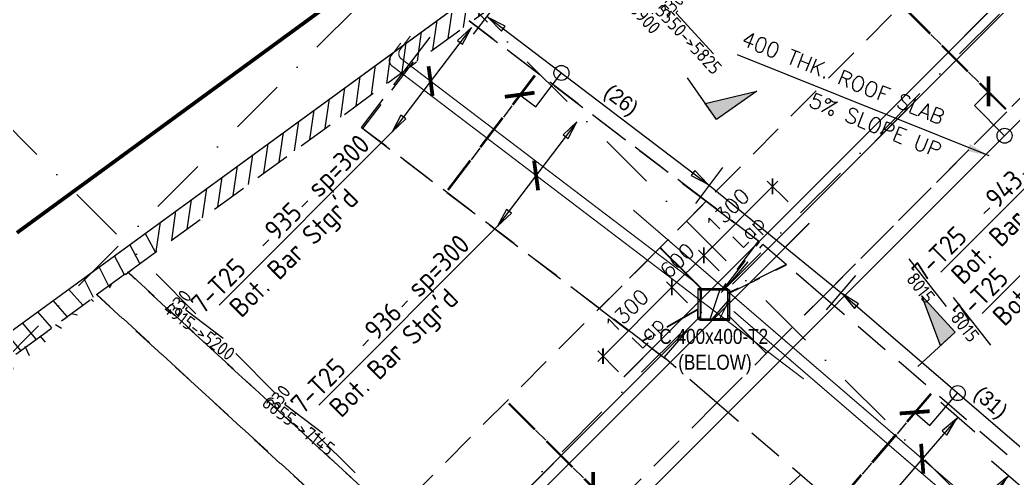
# Model space of a CAD drawing. Extents: x 660761725 to 1323371458, y 2734871439 to 5470067957.
# Drawn here: x 662201754 to 662215005, y 2735060559 to 2735066667 of the extents above; entities that cross this region are included whole.
import ezdxf
from ezdxf.enums import TextEntityAlignment as Align

# ---------------------------------------------------------------- set-up
doc = ezdxf.new("R2010")
doc.units = 0
for name, pattern in [('AXES', [1.95, 1.2, -0.25, 0.25, -0.25]), ('CENTER2', [28.575000000000003, 19.05, -3.175, 3.175, -3.175]), ('Hidden', [714.375, 476.25, -238.125]), ('sbp_axis_short', [10, 5, -2.5, 0, -2.5])]:
    doc.linetypes.add(name, pattern=pattern)
doc.layers.add('A-DETL', color=5, linetype='Continuous', lineweight=9, true_color=0x0000ff)
for name, color, linetype, lineweight in [('A-FLOR-PATT', 7, 'Continuous', 15), ('A-ROOF', 7, 'Continuous', 15), ('A-WALL', 7, 'Continuous', 15), ('S-ARROW', 8, 'Continuous', 13), ('S-COLS-IDEN', 7, 'Continuous', 9), ('S-GRID', 7, 'Continuous', 9), ('S-MATCH LNE', 5, 'CENTER2', 40)]:
    doc.layers.add(name, color=color, linetype=linetype, lineweight=lineweight)
for name, color, linetype in [('S-AXIS', 20, 'AXES'), ('S-DIMI', 100, 'Continuous'), ('S-RBAR-T12', 151, 'Continuous'), ('S-RBAR-T25', 51, 'Continuous'), ('S-RDIMO', 8, 'Continuous'), ('S-RSYMB', 7, 'Continuous'), ('S-SCEL-INDT', 222, 'Continuous'), ('S-SIMPLETEXT', 7, 'Continuous'), ('S-TXT', 3, 'Continuous')]:
    doc.layers.add(name, color=color, linetype=linetype)
doc.styles.add('Arial Narrow_1', font='ARIALN.TTF', dxfattribs={"height": 199.9999999999998})
doc.styles.add('ARMACAD', font='isocp.shx')
doc.styles.add('ROMANS', font='romans.shx')
doc.styles.add('ROMANT', font='romant')
doc.dimstyles.new('S-DIMI-100', dxfattribs={"dimscale": 100, "dimtxt": 2, "dimasz": 1.5, "dimexe": 1, "dimexo": 1, "dimgap": 1, "dimtad": 1, "dimdec": 0, "dimzin": 12, "dimdsep": 46, "dimtxsty": 'ROMANS', "dimblk": 'ARCHTICK', "dimcen": 0.09, "dimdle": 1, "dimclrd": 8, "dimclre": 8, "dimclrt": 4, "dimadec": 0, "dimazin": 3, "dimtfac": 1, "dimtdec": 0, "dimtix": 1, "dimtmove": 1, "dimatfit": 3, "dimtolj": 1, "dimtzin": 0, "dimarcsym": 0})
doc.dimstyles.new('S-DIMI-20', dxfattribs={"dimscale": 20, "dimtxt": 2, "dimasz": 1.5, "dimexe": 1, "dimexo": 1, "dimgap": 1, "dimtad": 1, "dimdec": 0, "dimzin": 12, "dimdsep": 46, "dimtxsty": 'ROMANS', "dimblk": 'ARCHTICK', "dimcen": 0.09, "dimdle": 1, "dimclrd": 8, "dimclre": 8, "dimclrt": 4, "dimadec": 0, "dimazin": 3, "dimtfac": 1, "dimtdec": 0, "dimtix": 1, "dimtmove": 1, "dimatfit": 3, "dimtolj": 1, "dimtzin": 0, "dimarcsym": 0})
pattern_1 = [(74.99999999999999, (0, 0), (-153.3407249233896, 41.08752341002518), [])]

# ---------------------------------------------------------------- blocks, each defined once
blk = doc.blocks.new('I am… All Range.')
at = {"layer": 'S-GRID', "color": 8, "linetype": 'sbp_axis_short', "lineweight": 13, "ltscale": 150}
for p, q in [((662613679.1571203, 2734523360.248725), (662679782.7279356, 2734589463.81954)), ((662618010.1861551, 2734519029.21969), (662684113.7569702, 2734585132.790505)), ((662652549.4973798, 2734565594.860479), (662675093.4908426, 2734543051.956323)), ((662648660.6112016, 2734561705.974301), (662671204.6017749, 2734539163.067255))]:
    blk.add_line(p, q, dxfattribs=at)
blk = doc.blocks.new('*U1141')
at = {"layer": 'S-SCEL-INDT'}
blk.add_line((-1.598034076772778e-05, -9.017526509425661), (-4.236298395894313e-05, 0), dxfattribs=at)
blk.add_lwpolyline([(-1.598034251388655e-05, -9.017526509426535), (-2.729673832266011e-05, -5.517526509764139), (8.74998401881464, -9.017498218424205), (-1.598034251388655e-05, -9.017526509426535)], dxfattribs=at)
blk.add_solid([(8.749984018815223, -9.017498218424496), (-1.598034076772778e-05, -9.017526509423043), (4.374978361036412, -7.267512364094754), (-2.729674239717861e-05, -5.517526509763265)], dxfattribs=at)
blk = doc.blocks.new('I am… Limitless.')
at = {"layer": 'S-SCEL-INDT', "xscale": 75.00000000000088, "yscale": 75.00000000000088, "zscale": 75.00000000000088, "rotation": 34.99983223508811}
blk.add_blockref('*U1141', (662370656.8808849, 2734562197.105695), dxfattribs=at)
blk = doc.blocks.new('_ARCHTICK')
at = {"color": 0, "linetype": 'ByBlock', "const_width": 0.15}
blk.add_lwpolyline([(-0.5, -0.5), (0.5, 0.5)], dxfattribs=at)
blk = doc.blocks.new('I am… Domination.')
at = {"layer": 'S-RDIMO', "color": 9, "linetype": 'Hidden', "lineweight": 9}
for p, q in [((662377917.1890719, 2734567595.430912), (662370290.9890718, 2734559934.010912)), ((662370908.6737764, 2734560554.548264), (662367745.3818784, 2734562957.826818)), ((662367745.3818784, 2734562957.826818), (662370908.6737764, 2734560554.548264)), ((662366937.4024054, 2734562363.022139), (662367243.8683574, 2734562766.404952)), ((662372467.747779, 2734559285.856626), (662375924.8058695, 2734562758.880412)), ((662375924.8058695, 2734562758.880412), (662372467.747779, 2734559285.856626)), ((662366997.9902958, 2734562411.939058), (662366324.5612593, 2734561525.544674)), ((662366309.7098157, 2734561536.827906), (662366937.4024054, 2734562363.022139)), ((662366324.5612593, 2734561525.544674), (662366309.7098157, 2734561536.827906)), ((662366309.7098157, 2734561536.827906), (662369482.9588945, 2734559125.984486)), ((662369482.9588945, 2734559125.984486), (662366324.5612593, 2734561525.544674)), ((662370908.6737764, 2734560554.548264), (662370297.9905155, 2734559941.044691)), ((662371619.4555063, 2734560014.539139), (662370908.6737764, 2734560554.548264)), ((662370908.6737764, 2734560554.548264), (662371604.6040628, 2734560025.822371)), ((662371604.6040628, 2734560025.822371), (662371119.5113593, 2734559387.323843)), ((662371142.9351225, 2734559387.323843), (662371619.4555063, 2734560014.539139)), ((662371619.4555063, 2734560014.539139), (662371604.6040628, 2734560025.822371)), ((662370290.9853214, 2734559934.010912), (662362870.7831461, 2734552513.808737)), ((662370290.9853214, 2734559934.010912), (662370223.6814458, 2734559866.707037)), ((662370292.6151303, 2734559935.640721), (662370290.9853214, 2734559934.010912)), ((662370292.6151303, 2734559935.640721), (662370290.9853214, 2734559934.010912)), ((662370290.9890718, 2734559934.010912), (662370292.6113884, 2734559935.640721)), ((662370290.9890718, 2734559934.010912), (662370840.2009002, 2734559387.323843)), ((662370293.2379967, 2734559936.263588), (662370292.6151303, 2734559935.640721)), ((662370292.6151303, 2734559935.640721), (662370840.9320084, 2734559387.323843)), ((662370293.9190036, 2734559936.954375), (662370296.3377151, 2734559939.384257)), ((662370798.6868958, 2734559429.922829), (662370293.9864346, 2734559935.513829)), ((662370297.9768744, 2734559941.030987), (662370296.3377151, 2734559939.384257)), ((662370298.135842, 2734559937.594397), (662370296.3482147, 2734559939.373806)), ((662370824.277415, 2734559413.871527), (662370299.0724938, 2734559936.66205)), ((662371159.3161355, 2734559387.323843), (662371665.0048819, 2734559976.296301)), ((662371159.5443588, 2734559387.323843), (662371665.6458054, 2734559975.745042)), ((662371665.0048819, 2734559976.296301), (662371665.6458054, 2734559975.745042)), ((662371974.5916128, 2734559710.020557), (662371665.0048819, 2734559976.296301)), ((662371974.5916128, 2734559710.020557), (662371665.6458054, 2734559975.745042)), ((662370223.6814458, 2734559866.707037), (662369482.9588945, 2734559125.984486)), ((662371974.5916128, 2734559710.020557), (662371197.9905812, 2734559327.032772)), ((662371197.9905812, 2734559319.005411), (662371980.5234833, 2734559704.918551)), ((662372467.747779, 2734559285.856626), (662371974.5916128, 2734559710.020557)), ((662371980.5234833, 2734559704.918551), (662371974.5916128, 2734559710.020557)), ((662371980.5234833, 2734559704.918551), (662371974.5916128, 2734559710.020557)), ((662370797.9905812, 2734559387.323843), (662370840.9320084, 2734559387.323843)), ((662370840.2009002, 2734559387.323843), (662370797.9905812, 2734559387.323843)), ((662370797.9905812, 2734559387.323843), (662370797.9905812, 2734559114.728156)), ((662370841.2108479, 2734559387.323843), (662370798.6868958, 2734559429.922829)), ((662370850.9477038, 2734559387.323843), (662370824.9834455, 2734559413.168743)), ((662370841.2108479, 2734559387.323843), (662370850.9477038, 2734559387.323843)), ((662370851.712539, 2734559387.323843), (662370841.2108479, 2734559387.323843)), ((662370854.7664156, 2734559387.323843), (662370841.2108479, 2734559387.323843)), ((662371142.7276525, 2734559387.323843), (662370850.9477038, 2734559387.323843)), ((662371142.9351225, 2734559387.323843), (662370851.712539, 2734559387.323843)), ((662371119.5113593, 2734559387.323843), (662370854.7664156, 2734559387.323843)), ((662371119.5113593, 2734559387.323843), (662371142.9351225, 2734559387.323843)), ((662371159.3161355, 2734559387.323843), (662371142.7276525, 2734559387.323843)), ((662371197.9905812, 2734559387.323843), (662371159.5443588, 2734559387.323843)), ((662371172.5701953, 2734559387.323843), (662371197.9905812, 2734559387.323843)), ((662371197.9905812, 2734559387.323843), (662371197.9905812, 2734559327.032772)), ((662371197.9905812, 2734559327.032772), (662371197.9905812, 2734559387.323843)), ((662371197.9905812, 2734559228.936933), (662371134.2137321, 2734559154.786483)), ((662371197.9905812, 2734559327.032772), (662371197.9905812, 2734559228.936933)), ((662371197.9905812, 2734559319.005411), (662371197.9905812, 2734559327.032772)), ((662371197.9905812, 2734559041.876343), (662371197.9905812, 2734559319.005411)), ((662371197.9905812, 2734559228.936933), (662371197.9905812, 2734558987.323843)), ((662371713.200403, 2734558527.824532), (662372467.747779, 2734559285.856626)), ((662371713.8056163, 2734558528.432539), (662372467.747779, 2734559285.856626)), ((662376004.9775039, 2734556243.483095), (662372467.747779, 2734559285.856626)), ((662370053.9428359, 2734558692.185296), (662369482.9588945, 2734559125.984486)), ((662369482.9588945, 2734559125.984486), (662370053.9428359, 2734558692.185296)), ((662370797.9905812, 2734559114.728156), (662370053.9428359, 2734558692.185296)), ((662370797.9905812, 2734559106.029068), (662370060.5339415, 2734558687.22928)), ((662370797.9905812, 2734558995.034138), (662370797.9905812, 2734559114.728156)), ((662370797.9905812, 2734559114.728156), (662370797.9905812, 2734559106.029068)), ((662370797.9905812, 2734559106.029068), (662370797.9905812, 2734558995.034138)), ((662371134.2137321, 2734559154.786483), (662370990.1790097, 2734558987.323843)), ((662370347.6012186, 2734558471.386853), (662370797.9905812, 2734558995.034138)), ((662370348.1516029, 2734558471.828766), (662370797.9905812, 2734558994.972939)), ((662370797.9905812, 2734558994.621627), (662370797.9905812, 2734558987.323843)), ((662370797.9905812, 2734558987.323843), (662371197.9905812, 2734558987.323843)), ((662371067.1737387, 2734558987.323843), (662370990.1790097, 2734558987.323843)), ((662371197.9905812, 2734558987.323843), (662371067.1737387, 2734558987.323843)), ((662371197.9905812, 2734559041.876343), (662371713.8056163, 2734558528.432539)), ((662371197.9905812, 2734559041.555048), (662371713.200403, 2734558527.824532)), ((662371197.9905812, 2734559041.045801), (662371712.2084175, 2734558526.827965)), ((662371197.9905812, 2734559031.178943), (662371197.9905812, 2734559040.721359)), ((662371711.6000108, 2734558526.216748), (662371197.9905812, 2734559040.721359)), ((662371197.9905812, 2734558987.323843), (662371197.9905812, 2734559030.265271)), ((662370053.9428359, 2734558692.185296), (662370370.5733033, 2734558451.628548)), ((662370053.9428359, 2734558692.185296), (662370295.032876, 2734558509.019613)), ((662370060.4951442, 2734558687.207247), (662370053.9428359, 2734558692.185296)), ((662370053.9428359, 2734558692.185296), (662370060.4951442, 2734558687.207247)), ((662370295.032876, 2734558509.019613), (662370370.5733033, 2734558451.628548)), ((662370347.6991698, 2734558471.302605), (662370347.6012186, 2734558471.386853)), ((662370370.5733033, 2734558451.628548), (662370347.6991698, 2734558471.302605)), ((662371051.4272072, 2734557866.025673), (662370370.5733033, 2734558451.628548)), ((662371051.4272072, 2734557866.025673), (662371708.4607286, 2734558523.059195)), ((662371051.4272072, 2734557866.025673), (662371708.4607286, 2734558523.059195)), ((662371708.4607286, 2734558523.059195), (662371711.6091384, 2734558526.207604)), ((662371708.4607286, 2734558523.059195), (662371711.6091384, 2734558526.207604)), ((662371712.218958, 2734558526.817424), (662371711.6091384, 2734558526.207604)), ((662371713.8056163, 2734558528.432539), (662371713.200403, 2734558527.824532)), ((662371051.4272072, 2734557866.025673), (662367986.7881278, 2734554801.386594)), ((662374586.8444908, 2734554825.211025), (662371051.4272072, 2734557866.025673))]:
    blk.add_line(p, q, dxfattribs=at)
blk = doc.blocks.new('*D699')
at = {"layer": 'S-DIMI', "color": 8, "lineweight": -2, "transparency": 16777216}
for p, q in [((662209462.4257008, 2735062113.540473), (662210523.0567135, 2735063174.24193)), ((662210659.3127286, 2735062896.578304), (662210381.6353573, 2735063174.237234)), ((662209740.0983759, 2735061977.302899), (662209462.4210044, 2735062254.961829))]:
    blk.add_line(p, q, dxfattribs=at)
at = {"layer": 'S-DIMI', "color": 8, "lineweight": -2, "transparency": 16777216, "xscale": 150, "yscale": 150, "zscale": 150}
for p, rotation in [((662210452.3483835, 2735063103.528904), 45.00190267468847), ((662209533.1340307, 2735062184.253499), 225.0019026746884)]:
    blk.add_blockref('_ARCHTICK', p, dxfattribs=dict(at, rotation=rotation))
at = {"layer": 'S-DIMI', "color": 4, "transparency": 16777216, "char_height": 200, "attachment_point": 5, "rotation": 45.00190267468847, "style": 'ROMANS'}
for s, insert in [('\\A1;1300', (662209851.3151546, 2735062785.307861)), ('\\A1;Lap', (662210157.7382684, 2735062478.905097))]:
    blk.add_mtext(s, dxfattribs=dict(at, insert=insert))
blk = doc.blocks.new('*D700')
at = {"layer": 'S-DIMI', "color": 8, "lineweight": -2, "transparency": 16777216}
for p, q in [((662211083.5627089, 2735063320.856462), (662210805.8853384, 2735063598.51539)), ((662210876.5983646, 2735063527.80706), (662210982.6608593, 2735063633.8766)), ((662210452.3483846, 2735063103.528903), (662210876.5983646, 2735063527.80706)), ((662210659.3127288, 2735062896.578304), (662210381.6353585, 2735063174.237233)), ((662210452.3483846, 2735063103.528903), (662210346.2858896, 2735062997.459363))]:
    blk.add_line(p, q, dxfattribs=at)
at = {"layer": 'S-DIMI', "color": 8, "lineweight": -2, "transparency": 16777216, "xscale": 150, "yscale": 150, "zscale": 150}
for p, rotation in [((662210876.5983646, 2735063527.80706), 225.0019026746884), ((662210452.3483846, 2735063103.528903), 45.00190267468847)]:
    blk.add_blockref('_ARCHTICK', p, dxfattribs=dict(at, rotation=rotation))
at = {"layer": 'S-DIMI', "color": 4, "transparency": 16777216, "insert": (662210523.047322, 2735063457.084641), "char_height": 200, "attachment_point": 5, "rotation": 45.00190267468847, "style": 'ROMANS'}
blk.add_mtext('\\A1;600', dxfattribs=at)
blk = doc.blocks.new('*D701')
at = {"layer": 'S-DIMI', "color": 8, "lineweight": -2, "transparency": 16777216}
for p, q in [((662210805.8900346, 2735063457.094034), (662211866.5089186, 2735064517.783363)), ((662212002.7649331, 2735064240.119738), (662211725.0875624, 2735064517.778666)), ((662211083.5627089, 2735063320.856462), (662210805.8853382, 2735063598.51539))]:
    blk.add_line(p, q, dxfattribs=at)
at = {"layer": 'S-DIMI', "color": 8, "lineweight": -2, "transparency": 16777216, "xscale": 150, "yscale": 150, "zscale": 150}
for p, rotation in [((662211795.8005887, 2735064447.070336), 45.00190267468847), ((662210876.5983645, 2735063527.80706), 225.0019026746884)]:
    blk.add_blockref('_ARCHTICK', p, dxfattribs=dict(at, rotation=rotation))
at = {"layer": 'S-DIMI', "color": 4, "transparency": 16777216, "char_height": 200, "attachment_point": 5, "rotation": 45.00190267468847, "style": 'ROMANS'}
for s, insert in [('\\A1;1300', (662211194.7734244, 2735064128.855359)), ('\\A1;Lap', (662211501.1965382, 2735063822.452595))]:
    blk.add_mtext(s, dxfattribs=dict(at, insert=insert))
blk = doc.blocks.new('cadf_04')
at = {"color": 8, "const_width": 0.5000000000000002}
blk.add_lwpolyline([(1.414213560521603, 1.414213564246893), (-1.414213556796312, -1.414213556796312)], dxfattribs=at)
blk = doc.blocks.new('*U977')
at = {"layer": 'S-RBAR-T12'}
for p, q in [((531273.8280999812, -146808.6436227842), (531273.8280999812, -146317.7172823972)), ((531287.8280999812, -146808.6436227842), (531287.8280999812, -146317.7172823972)), ((531273.8231597098, -147520.9570688887), (531273.8231597098, -147030.0307285018)), ((531287.8231597098, -147520.9570688887), (531287.8231597098, -147030.0307285018)), ((531273.8179631385, -148233.2705906912), (531273.8179631385, -147742.3442503042)), ((531287.8179631385, -148233.2705906912), (531287.8179631385, -147742.3442503042))]:
    blk.add_line(p, q, dxfattribs=at)
at = {"layer": 'S-RDIMO'}
for points in [[(531273.8280999812, -146647.1694415276), (531541.567813102, -146647.1694415276), (531541.567813102, -146079.165629837)], [(531280.8280999812, -146827.3762484272), (531280.8178479823, -147016.6528988311)], [(531280.8231597098, -147537.3368043111), (531280.8231597098, -147728.7107175896)]]:
    blk.add_lwpolyline(points, dxfattribs=at)
blk.add_circle((531541.567813102, -146079.165629837), 100, dxfattribs=at)
at = {"layer": 'S-RDIMO', "xscale": -100, "yscale": 100, "zscale": 100, "rotation": 90}
blk.add_blockref('cadf_04', (531273.8280999812, -146647.1694415276), dxfattribs=at)
blk = doc.blocks.new('CADF_02')
at = {"color": 0}
blk.add_lwpolyline([(0, 0), (2.5, -0.4166666679084301), (2.5, 0.4166666679084301)], close=True, dxfattribs=at)
blk = doc.blocks.new('cadf_10')
at = {"color": 1}
for p, q in [((-4.158496580606208, 1.201089783226742), (-5.644468778018359, 1.201089783226742)), ((4.158496580606207, 1.201089783226742), (5.644468778018359, 1.201089783226742))]:
    blk.add_line(p, q, dxfattribs=at)
at = {"style": 'ARMACAD'}
for tag, p in [('$COM1', (-10.93526643674234, 2.542619974829577)), ('$COM2', (-9.757982686735758, -5.302973364669228))]:
    blk.add_attdef(tag, text='', height=3.5, dxfattribs=at).set_placement(p, align=Align.BOTTOM_RIGHT)
at = {"color": 1, "style": 'ARMACAD'}
blk.add_attdef('$NUM', text='', height=3.5, dxfattribs=at).set_placement((0, 0), align=Align.CENTER)
blk = doc.blocks.new('*U992', base_point=(662204216.8525102, 2735062777.967809))
at = {"layer": 'S-RSYMB'}
blk.add_lwpolyline([(662204235.750564, 2735062984.905798), (662204219.0862224, 2735062962.97152, 0.4142135623730951), (662204221.1836805, 2735062947.609098), (662204716.8525102, 2735062571.029819)], format="xyb", dxfattribs=at)
at = {"layer": 'S-RSYMB', "style": 'ARMACAD'}
for tag, rotation, p in [('D0', 52.77462148164192, (662204135.8482586, 2735063043.508124)), ('D1', 322.7746215039819, (662204399.4486305, 2735062667.749324))]:
    blk.add_attdef(tag, text='', height=180, rotation=rotation, dxfattribs=at).set_placement(p, align=Align.MIDDLE_CENTER)
blk = doc.blocks.new('*U993', base_point=(662204850.3837168, 2735062144.478648))
at = {"layer": 'S-RSYMB'}
blk.add_lwpolyline([(662204864.0994143, 2735062346.753938), (662204852.0048848, 2735062330.83463, 0.4142135623730951), (662204853.5271634, 2735062319.684999), (662205350.3837168, 2735061942.203359)], format="xyb", dxfattribs=at)
at = {"layer": 'S-RSYMB', "style": 'ARMACAD'}
for tag, rotation, p in [('D0', 52.77462148164192, (662204766.4820151, 2735062408.363749)), ('D1', 322.7746215011304, (662205032.3859752, 2735062039.374044))]:
    blk.add_attdef(tag, text='', height=180, rotation=rotation, dxfattribs=at).set_placement(p, align=Align.MIDDLE_CENTER)
blk = doc.blocks.new('cadf_03')
at = {"color": 8}
blk.add_lwpolyline([(-3.725290298461914e-09, 2.99999999627471), (3.725290298461914e-09, -3.000000007450581)], dxfattribs=at)
blk.add_blockref('CADF_02', (0.2513523101806641, 0), dxfattribs=at)
blk = doc.blocks.new('*U998', base_point=(662209719.4236215, 2735066948.397454))
at = {"layer": 'S-RSYMB'}
blk.add_lwpolyline([(662209756.7838677, 2735067243.03789), (662209724.9604235, 2735067213.594272, 0.4142135623730951), (662209724.0132421, 2735067189.209709), (662210219.4236215, 2735066653.757019)], format="xyb", dxfattribs=at)
at = {"layer": 'S-RSYMB', "style": 'ARMACAD'}
for tag, rotation, p in [('D0', 42.775550788472, (662209662.7724088, 2735067312.72835)), ('D1', 312.7755507181768, (662209887.306163, 2735066843.383627))]:
    blk.add_attdef(tag, text='', height=180, rotation=rotation, dxfattribs=at).set_placement(p, align=Align.MIDDLE_CENTER)
blk = doc.blocks.new('*U999', base_point=(662210319.7037767, 2735066348.157138))
at = {"layer": 'S-RSYMB'}
blk.add_lwpolyline([(662210344.5666348, 2735066634.624216), (662210323.3884612, 2735066615.029792, 0.4142135623730951), (662210322.7581218, 2735066598.802118), (662210819.7037767, 2735066061.690061)], format="xyb", dxfattribs=at)
at = {"layer": 'S-RSYMB', "style": 'ARMACAD'}
for tag, rotation, p in [('D0', 42.77555074733171, (662210255.8778113, 2735066709.239273)), ('D1', 312.7755507211797, (662210486.8186804, 2735066252.146352))]:
    blk.add_attdef(tag, text='', height=180, rotation=rotation, dxfattribs=at).set_placement(p, align=Align.MIDDLE_CENTER)
blk = doc.blocks.new('*U1000', base_point=(662213845.8867917, 2735063216.452393))
at = {"layer": 'S-RSYMB'}
blk.add_lwpolyline([(662213845.8867917, 2735063535.252511), (662214345.8867917, 2735062897.652276)], dxfattribs=at)
at = {"layer": 'S-RSYMB', "style": 'ARMACAD'}
blk.add_attdef('D0', text='', height=180, rotation=308.1032026790148, dxfattribs=at).set_placement((662214005.3932308, 2735063145.488209), align=Align.MIDDLE_CENTER)
blk = doc.blocks.new('*U1001', base_point=(662214398.8901461, 2735062663.48574))
at = {"layer": 'S-RSYMB'}
blk.add_lwpolyline([(662214398.8901461, 2735062982.285857), (662214898.8901461, 2735062344.685622)], dxfattribs=at)
at = {"layer": 'S-RSYMB', "style": 'ARMACAD'}
blk.add_attdef('D0', text='', height=180, rotation=308.1032026745598, dxfattribs=at).set_placement((662214558.3965852, 2735062592.521555), align=Align.MIDDLE_CENTER)
blk = doc.blocks.new('*U1143')
at = {"layer": 'S-SCEL-INDT'}
h = blk.add_hatch(color=256, dxfattribs=at)
edge = h.paths.add_edge_path()
edge.add_line((7.000001906104444, 2.263283386128023e-05), (10.50000190576247, 3.394924715394154e-05))
edge.add_line((10.50000190576247, 3.394924715394154e-05), (-2.921335544670001e-05, 9.624999999075953))
edge.add_line((-2.921335544670001e-05, 9.624999999075953), (-10.49999809220753, -3.394923260202631e-05))
edge.add_line((-10.49999809220753, -3.394923260202631e-05), (-6.999998092549504, -2.263281203340739e-05))
edge.add_arc((1.90677747013979e-06, 1.091277068709939e-11), 6.999999999363562, 0.00018525217620890544, 180.0001852521762, ccw=False)
at = {"layer": 'S-SCEL-INDT', "color": 2, "linetype": 'Continuous'}
blk.add_line((-6.999999999228748, 4.272327350918204e-05), (6.999999999228748, -4.272327350918204e-05), dxfattribs=at)
at = {"layer": 'S-SCEL-INDT'}
blk.add_line((13.40845287412958, 4.901550710201263e-05), (7.000001906104444, 2.263283386128023e-05), dxfattribs=at)
blk.add_lwpolyline([(7.000001906104444, 2.263283386128023e-05), (10.50000190576247, 3.394924715394154e-05), (-2.921335544670001e-05, 9.624999999075953), (-10.49999809220753, -3.394923260202631e-05), (-6.999998092549504, -2.263281203340739e-05, -0.9999999999999999)], format="xyb", close=True, dxfattribs=at)
for centre, radius in [((0, 0), 6.999999999370188), ((0, -1.906788384076208e-06), 6.99999999936)]:
    blk.add_circle(centre, radius, dxfattribs=at)
at = {"layer": 'S-SCEL-INDT', "linetype": 'Continuous', "style": 'ROMANT', "flags": 8}
for rotation, p in [(359.9998251523294, (-9.533905540592968e-07, 3.499999999687137)), (0.0001748476705820678, (9.533905540592968e-07, 3.499943417606119))]:
    blk.add_attdef('01', text='', height=4, rotation=rotation, dxfattribs=at).set_placement(p, align=Align.MIDDLE_CENTER)
at = {"layer": 'S-SCEL-INDT', "color": 3, "linetype": 'Continuous', "style": 'ROMANS', "flags": 8}
for rotation, p in [(359.9998251523294, (0, -2.974065839854546)), (0.0001748476705820678, (0, -2.97412474701559))]:
    blk.add_attdef('-', text='', height=2, rotation=rotation, dxfattribs=at).set_placement(p, align=Align.MIDDLE_CENTER)
blk = doc.blocks.new('Fischl von Luftschloss Narfidort')
at = {"layer": 'S-SCEL-INDT', "xscale": 75.0000001229717, "yscale": 75, "zscale": 75.00000000000088, "rotation": 132.6745969061446}
blk.add_blockref('*U1141', (662067455.3975291, 2735062046.609068), dxfattribs=at)
at = {"layer": 'S-TXT', "color": 134}
ref = blk.add_blockref('*U1143', (662065147.9152193, 2735059918.254736), dxfattribs=dict(at, xscale=75.00000015764475, yscale=75, zscale=75.00000000000003, rotation=42.6238923469754))
ref.add_attrib('-', '-', dxfattribs={"layer": 'S-SCEL-INDT', "color": 3, "linetype": 'Continuous', "height": 150, "rotation": 42.62406644118765, "style": 'ROMANS', "oblique": 359.9999999999993, "width": 1.00000000210193}).set_placement((662065298.9671926, 2735059754.124368), align=Align.MIDDLE_CENTER)
ref.add_attrib('01', 'BB', dxfattribs={"layer": 'S-SCEL-INDT', "linetype": 'Continuous', "height": 299.9999999999999, "rotation": 42.62406644118765, "style": 'ROMANT', "oblique": 359.9999999999993, "width": 1.00000000210193}).set_placement((662064970.1576433, 2735060111.403038), align=Align.MIDDLE_CENTER)
blk = doc.blocks.new('I am… Atomic.')
at = {"layer": 'A-FLOR-PATT', "transparency": 33554600}
h = blk.add_hatch(dxfattribs=at)
h.set_pattern_fill('ANSI31', color=8, scale=50, angle=30, style=0)
h.set_pattern_definition(pattern_1)
edge = h.paths.add_edge_path()
edge.add_line((662389967.6433319, 2734579123.010657), (662390007.8012236, 2734579503.468677))
edge.add_line((662342114.705975, 2734544592.546931), (662390007.8012234, 2734579503.468677))
edge.add_line((662363195.8073889, 2734559608.047176), (662389967.7690635, 2734579123.040917))
edge.add_line((662362417.6524743, 2734559040.823584), (662363719.8899552, 2734559990.06879))
edge.add_line((662346720.4841449, 2734547598.623516), (662362783.6519626, 2734559307.613063))
edge.add_line((662345821.5310795, 2734546943.346041), (662347578.010761, 2734548223.703842))
edge.add_line((662342292.6126368, 2734544370.997322), (662346307.4227723, 2734547297.529027))
edge.add_line((662325865.2845687, 2734528370.671522), (662342114.6925843, 2734544592.5523))
edge.add_line((662340490.7204528, 2734542572.157625), (662342149.9785906, 2734544228.604904))
edge.add_line((662339422.0417168, 2734541505.28928), (662341320.3495216, 2734543400.381265))
edge.add_line((662336597.6306283, 2734538685.662872), (662340136.8031961, 2734542218.839921))
edge.add_line((662332705.8949801, 2734534800.520002), (662336243.7133716, 2734538332.345168))
edge.add_line((662332253.0745114, 2734534348.466631), (662332782.9359009, 2734534877.430412))
edge.add_line((662326312.3910785, 2734528417.846987), (662332351.9776915, 2734534447.202265))
edge.add_line((662325865.2845687, 2734528370.671522), (662326312.3910785, 2734528417.846987))
h = blk.add_hatch(dxfattribs=at)
h.set_pattern_fill('ANSI31', color=8, scale=50, angle=30, style=0)
h.set_pattern_definition(pattern_1)
edge = h.paths.add_edge_path()
edge.add_line((662389967.6433319, 2734579123.010657), (662390007.8012236, 2734579503.468677))
edge.add_line((662390178.8400514, 2734578972.951882), (662393574.2351673, 2734576558.543434))
edge.add_line((662390389.9110394, 2734578822.862847), (662389967.7690635, 2734579123.040917))
edge.add_line((662401600.1085552, 2734571260.373601), (662390007.8012234, 2734579503.468677))
edge.add_line((662401045.2346829, 2734570742.112331), (662400996.5411683, 2734571280.666277))
edge.add_line((662400996.5411683, 2734571280.666277), (662391834.41239, 2734577795.702194))
edge.add_line((662401631.7932035, 2734570909.939), (662401600.1085552, 2734571260.373601))
edge.add_line((662398386.0115408, 2734568087.393885), (662401045.2346829, 2734570742.112331))
edge.add_line((662378065.801715, 2734545768.423274), (662383150.2610395, 2734551353.010825))
edge.add_line((662383150.2610395, 2734551353.010825), (662388234.7203641, 2734556937.598375))
edge.add_line((662388234.7203641, 2734556937.598375), (662393319.1796887, 2734562522.185926))
edge.add_line((662393319.1796887, 2734562522.185926), (662398403.6390133, 2734568106.773477))
edge.add_line((662377177.0145457, 2734544792.211362), (662378389.7704264, 2734546124.258873))
edge.add_line((662345219.5168241, 2734509691.243385), (662350637.7770958, 2734515642.46591))
edge.add_line((662350637.7770958, 2734515642.46591), (662356056.0373675, 2734521593.688435))
edge.add_line((662356056.0373675, 2734521593.688435), (662361474.2976393, 2734527544.91096))
edge.add_line((662361474.2976393, 2734527544.91096), (662366892.5579109, 2734533496.133485))
edge.add_line((662366892.5579109, 2734533496.133485), (662372310.8181826, 2734539447.35601))
edge.add_line((662372310.8181826, 2734539447.35601), (662377729.0784543, 2734545398.578536))
edge.add_line((662345267.5598451, 2734509156.384884), (662400082.3408674, 2734569362.972085))
edge.add_line((662401418.6805061, 2734570690.601139), (662400941.3227103, 2734570214.051982))
edge.add_line((662400082.3408674, 2734569362.972085), (662401631.7932035, 2734570909.939))
h = blk.add_hatch(dxfattribs=at)
h.set_pattern_fill('ANSI31', color=8, scale=50, angle=30, style=0)
h.set_pattern_definition(pattern_1)
edge = h.paths.add_edge_path()
edge.add_line((662345468.2720397, 2734510142.524049), (662345661.1307589, 2734509588.669044))
edge.add_line((662345219.5168241, 2734509691.243385), (662350637.7770958, 2734515642.46591))
edge.add_line((662350637.7770958, 2734515642.46591), (662356056.0373675, 2734521593.688435))
edge.add_line((662356056.0373675, 2734521593.688435), (662361474.2976393, 2734527544.91096))
edge.add_line((662361474.2976393, 2734527544.91096), (662366892.5579109, 2734533496.133485))
edge.add_line((662366892.5579109, 2734533496.133485), (662372310.8181826, 2734539447.35601))
edge.add_line((662372310.8181826, 2734539447.35601), (662377729.0784543, 2734545398.578536))
edge.add_line((662345267.5598451, 2734509156.384884), (662400082.3408674, 2734569362.972085))
h = blk.add_hatch(dxfattribs=at)
h.set_pattern_fill('ANSI31', color=8, scale=50, angle=30, style=0)
h.set_pattern_definition(pattern_1)
h.paths.add_polyline_path([(662370826.2142216, 2734559369.155134), (662370825.8831962, 2734558969.219843), (662371225.4797841, 2734558969.211851), (662371225.8108094, 2734559369.147142)])
at = {"layer": 'A-DETL', "color": 8, "linetype": 'Hidden', "lineweight": 9}
for p, q in [((662363195.8073889, 2734559608.047176), (662389967.7690635, 2734579123.040917)), ((662362774.8606566, 2734559311.135371), (662363186.6305295, 2734559611.723959)), ((662363186.6305295, 2734559611.723959), (662363195.8073889, 2734559608.047176)), ((662372234.2539611, 2734551300.868278), (662363186.6305295, 2734559611.723959)), ((662363195.8073889, 2734559608.047176), (662372236.6545292, 2734551303.448162)), ((662370805.2642705, 2734559377.548901), (662370826.2142216, 2734559369.155134)), ((662370826.2142216, 2734559369.155134), (662370825.8831962, 2734558969.219843)), ((662371225.8108094, 2734559369.147142), (662370826.2142216, 2734559369.155134)), ((662371205.6680832, 2734559377.217488), (662371225.6871084, 2734559369.196704)), ((662371225.4797841, 2734558969.211851), (662371225.8108094, 2734559369.147142)), ((662346720.4841449, 2734547598.623516), (662362783.6519626, 2734559307.613063)), ((662362783.6519626, 2734559307.613063), (662362774.8606566, 2734559311.135371)), ((662362774.8606566, 2734559311.135371), (662371896.0618048, 2734550932.693568)), ((662371898.3623265, 2734550935.165932), (662362783.6519626, 2734559307.613063)), ((662370805.2562692, 2734558977.484188), (662370825.8831962, 2734558969.219843)), ((662370825.8831962, 2734558969.219843), (662371225.4797841, 2734558969.211851)), ((662371225.3560832, 2734558969.261413), (662371205.660082, 2734558977.152775))]:
    blk.add_line(p, q, dxfattribs=at)
at = {"layer": 'A-ROOF', "color": 8, "lineweight": 13}
blk.add_line((662389680.6962347, 2734579264.969228), (662342118.9841868, 2734544586.677794), dxfattribs=at)
at = {"layer": 'A-WALL', "color": 8, "lineweight": 13}
blk.add_line((662342114.705975, 2734544592.546931), (662390007.8012234, 2734579503.468677), dxfattribs=at)
at = {"layer": 'S-MATCH LNE', "ltscale": 50, "const_width": 50}
blk.add_lwpolyline([(662361713.0110677, 2734560133.682059), (662392634.5624754, 2734582718.491432)], dxfattribs=at)
at = {"layer": 'S-COLS-IDEN', "color": 8, "char_height": 199.9999999999998, "attachment_point": 1, "style": 'Arial Narrow_1'}
for s, insert, width in [('C 400x400-T2', (662370283.371943, 2734558852.742014), 1819.830624999998), ('(BELOW)', (662370534.7261096, 2734558508.78368), 1218.564999999999)]:
    blk.add_mtext(s, dxfattribs=dict(at, insert=insert, width=width))
at = {"layer": 'S-TXT', "char_height": 200, "attachment_point": 1, "rotation": 338.1823885034527, "style": 'ROMANS'}
for s, insert in [('400 THK. ROOF SLAB', (662371435.8686528, 2734562825.874756)), ('5% SLOPE UP', (662372335.6909126, 2734562006.023348))]:
    blk.add_mtext(s, dxfattribs=dict(at, insert=insert))
at = {"layer": 'S-ARROW'}
blk.add_leader([(662374685.454355, 2734561159.197945), (662371327.2658646, 2734562503.575015)], dimstyle='S-DIMI-20', override={"dimasz": 15, "dimgap": 1, "dimtad": 0}, dxfattribs=at)

msp = doc.modelspace()

# ---------------------------------------------------------------- linework, layer by layer
at = {"layer": 'S-RBAR-T25', "const_width": 16}
for points in [[(662211260.3427761, 2735063144.078834), (662219745.342365, 2735071629.641985)], [(662209810.8196186, 2735061906.598481), (662218295.8192068, 2735070392.161631)], [(662209937.2181233, 2735064132.221483), (662215986.8215313, 2735058928.953753)], [(662203913.6183482, 2735055584.731671), (662212285.6138024, 2735063957.283183)], [(662211276.4285002, 2735062782.5151), (662217325.1072571, 2735057580.042664)], [(662202464.0951904, 2735054347.251318), (662210836.0906446, 2735062719.802828)]]:
    msp.add_lwpolyline(points, dxfattribs=at)
for points in [[(662206963.7838607, 2735066451.399949), (662206827.3672142, 2735066271.842859, 0.4142135623730951), (662206844.537302, 2735066146.083911), (662210792.2072507, 2735063146.882399)], [(662206837.2415862, 2735066359.15894), (662206700.8249397, 2735066179.60185, 0.4142135623730951), (662206717.9950275, 2735066053.842902), (662212212.0915171, 2735061879.75978)]]:
    msp.add_lwpolyline(points, format="xyb", dxfattribs=at)
at = {"layer": 'S-RDIMO'}
for p, q in [((662227675.5780106, 2735077910.360334), (662194246.0938246, 2735044478.655753)), ((662207983.4891709, 2735066715.677773), (662210952.4290823, 2735064460.056145)), ((662207777.4750284, 2735066567.575282), (662206718.5067829, 2735065173.718583)), ((662209185.2357543, 2735065309.663397), (662208126.2675087, 2735063915.806699)), ((662206718.5067829, 2735065173.718583), (662204411.3039418, 2735062866.362609)), ((662210952.4290824, 2735064460.056145), (662212707.1310023, 2735063031.686965)), ((662208126.2675087, 2735063915.806699), (662205744.186961, 2735061533.568049)), ((662212707.1310023, 2735063031.686965), (662216090.3939737, 2735060121.740339)), ((662214267.1606792, 2735061369.326276), (662213125.6891674, 2735060042.189117)), ((662214941.6556777, 2735060591.342011), (662213800.1841658, 2735059264.204853))]:
    msp.add_line(p, q, dxfattribs=at)
for points in [[(662216623.8684322, 2735065888.548875), (662214040.3382233, 2735063304.847194)], [(662217003.1322296, 2735065161.831133), (662214593.3415778, 2735062751.88054)]]:
    msp.add_lwpolyline(points, dxfattribs=at)

# ---------------------------------------------------------------- block references
at = {"layer": 'S-AXIS'}
for name, p in [('I am… All Range.', (-447209.0655677319, 503695.4297404289)), ('I am… Atomic.', (-159998.4460368156, 503695.4297404289)), ('I am… Limitless.', (-159998.4460368156, 503695.4297404289)), ('I am… Domination.', (-159998.4460366964, 503695.4297404289)), ('Fischl von Luftschloss Narfidort', (146277.1164488792, 0))]:
    msp.add_blockref(name, p, dxfattribs=at)
at = {"layer": 'S-DIMI'}
for p, rotation in [((662694004.4475269, 2735337748.656772), 225.0075101404617), ((661874084.6220502, 2735503819.203547), 322.777096854197), ((661906488.7145412, 2735519020.876338), 319.3067569466608), ((662688730.3131518, 2735332473.836711), 225.0075101404571)]:
    msp.add_blockref('*U977', p, dxfattribs=dict(at, rotation=rotation))
at = {"layer": 'S-RDIMO'}
for name, p, xscale, yscale, zscale, rotation in [('cadf_03', (662207983.4891709, 2735066715.677773), 100, 100, 100, 322.7746195146735), ('CADF_02', (662207777.4750284, 2735066567.575282), 100, 100, 100, 232.7746215093665), ('cadf_04', (662207233.0183461, 2735065850.939446), 100, 100, 100, 232.7746215062903), ('CADF_02', (662206718.5067829, 2735065173.718583), 100, 100, 100, 52.77462150936642), ('CADF_02', (662209185.2357543, 2735065309.663397), 99.99999999999996, 99.99999999999996, 99.99999999999996, 232.7746214999247), ('cadf_03', (662210952.4290824, 2735064460.056145), 100, 100, 100, 142.7746195146735), ('cadf_04', (662208640.7790723, 2735064593.027562), 100, 100, 100, 232.7746215065395), ('CADF_02', (662208126.2675087, 2735063915.806699), 100, 100, 100, 52.77462149992466), ('cadf_03', (662212707.1310023, 2735063031.686965), 100, 100, 100, 319.3011546307278), ('cadf_03', (662214267.1606792, 2735061369.326276), 100, 100, 100, 229.301154623554), ('cadf_04', (662213791.922206, 2735060816.788056), 100.0000000000001, 100.0000000000001, 100.0000000000001, 229.3011546146795), ('cadf_03', (662214941.6556777, 2735060591.342011), 100, 100, 100, 229.3011546133768)]:
    msp.add_blockref(name, p, dxfattribs=dict(at, xscale=xscale, yscale=yscale, zscale=zscale, rotation=rotation))
at = {"layer": 'S-RSYMB'}
for name, p, values in [('*U998', (662209698.5324441, 2735067041.716585, -1e-08), {'D0': '330', 'D1': '3625->3900'}), ('*U999', (662210508.7734619, 2735066502.714778, -1e-08), {'D0': '330', 'D1': '5550->5825'}), ('*U1000', (662213613.1642852, 2735063164.947508), {'D0': '8015'}), ('*U992', (662203965.3525794, 2735062632.039826, -1e-08), {'D0': '330', 'D1': '4915->5200'}), ('*U1001', (662214202.9359721, 2735062648.751627), {'D0': '8015'}), ('*U993', (662205289.6801733, 2735061365.95421, -1e-08), {'D0': '330', 'D1': '6855->7145'})]:
    msp.add_blockref(name, p, dxfattribs=at).add_auto_attribs(values)
at = {"layer": 'S-SIMPLETEXT'}
ref = msp.add_blockref('cadf_10', (662214975.8794762, 2735064320.002692), dxfattribs=dict(at, xscale=75.00000002213115, yscale=75, zscale=75, rotation=45.0019013456975))
ref.add_attrib('$NUM', '943', dxfattribs={"color": 1, "height": 262.5, "rotation": 45.0019028911715, "style": 'ARMACAD', "flags": 2}).set_placement((662214975.8794762, 2735064320.002692), align=Align.CENTER)
ref.add_attrib('$COM1', '7-T25         sp=300', dxfattribs={"height": 262.5, "rotation": 45.0019028911715, "style": 'ARMACAD', "flags": 2}).set_placement((662216061.4363308, 2735065405.631597), align=Align.RIGHT)
ref = msp.add_blockref('cadf_10', (662205357.9525269, 2735063892.626178), dxfattribs=dict(at, xscale=75.00000002213115, yscale=75, zscale=75, rotation=45.0019013456975))
ref.add_attrib('$NUM', '935', dxfattribs={"color": 1, "height": 262.5, "rotation": 45.0019028911715, "style": 'ARMACAD', "flags": 2}).set_placement((662205357.9525269, 2735063892.626178), align=Align.CENTER)
ref.add_attrib('$COM1', '7-T25         sp=300', dxfattribs={"height": 262.5, "rotation": 45.0019028911715, "style": 'ARMACAD', "flags": 2}).set_placement((662206443.5093814, 2735064978.255083), align=Align.RIGHT)
ref = msp.add_blockref('cadf_10', (662215528.8828306, 2735063767.036039), dxfattribs=dict(at, xscale=75.00000002213115, yscale=75, zscale=75, rotation=45.0019013456975))
ref.add_attrib('$NUM', '944', dxfattribs={"color": 1, "height": 262.5, "rotation": 45.0019028911715, "style": 'ARMACAD', "flags": 2}).set_placement((662215528.8828306, 2735063767.036039), align=Align.CENTER)
ref.add_attrib('$COM1', '7-T25         sp=300', dxfattribs={"height": 262.5, "rotation": 45.0019028911715, "style": 'ARMACAD', "flags": 2}).set_placement((662216614.4396851, 2735064852.664944), align=Align.RIGHT)
ref = msp.add_blockref('cadf_10', (662206690.8355463, 2735062559.831617), dxfattribs=dict(at, xscale=75.00000002213115, yscale=75, zscale=75, rotation=45.0019013456975))
ref.add_attrib('$NUM', '936', dxfattribs={"color": 1, "height": 262.5, "rotation": 45.0019028911715, "style": 'ARMACAD', "flags": 2}).set_placement((662206690.8355463, 2735062559.831617), align=Align.CENTER)
ref.add_attrib('$COM1', '7-T25         sp=300', dxfattribs={"height": 262.5, "rotation": 45.0019028911715, "style": 'ARMACAD', "flags": 2}).set_placement((662207776.3924007, 2735063645.460522), align=Align.RIGHT)

# ---------------------------------------------------------------- texts
at = {"layer": 'S-RDIMO'}
for s, rotation, p in [('(26)', 322.7746195135654, (662209528.4543163, 2735065667.493161)), ('(31)', 319.3011546307278, (662214463.9708005, 2735061652.5284))]:
    msp.add_text(s, height=200, rotation=rotation, dxfattribs=at).set_placement(p)
at = {"layer": 'S-SIMPLETEXT', "style": 'ARMACAD'}
for p in [(662215920.3893633, 2735064696.788391), (662206291.3550836, 2735064258.303805), (662216473.3927178, 2735064143.821738), (662207624.2381024, 2735062925.509245)]:
    msp.add_text("Bot. Bar Stgr'd", height=262.5, rotation=44.83402702431418, dxfattribs=at).set_placement(p, align=Align.RIGHT)

# ---------------------------------------------------------------- dimensions: what is measured, and where the dimension line sits
at = {"layer": 'S-DIMI'}
for base, p1, p2, picture, middle in [((662211795.8005887, 2735064447.070336), (662211154.2757349, 2735063250.148131), (662212073.4779595, 2735064169.411407), '*D701', (662211336.1994768, 2735063987.438699)), ((662210452.3483835, 2735063103.528904), (662209810.8114022, 2735061906.594569), (662210730.0257549, 2735062825.869974), '*D699', (662209992.741207, 2735062643.891201))]:
    dim = msp.add_linear_dim(base=base, p1=p1, p2=p2, angle=45.00190267489872, text='<>\\XLap', dimstyle='S-DIMI-100', override={"dimzin": 0}, dxfattribs=at)
    dim.commit()
    dim.dimension.update_dxf_attribs({"geometry": picture, "text_midpoint": middle})
dim = msp.add_linear_dim(base=(662210876.5983646, 2735063527.80706), p1=(662210730.0257549, 2735062825.869974), p2=(662211154.2757349, 2735063250.148131), angle=45.00190267489872, dimstyle='S-DIMI-100', override={"dimzin": 0}, dxfattribs=at)
dim.commit()
dim.dimension.update_dxf_attribs({"geometry": '*D700', "text_midpoint": (662210523.0473219, 2735063457.084641)})

doc.saveas('drawing.dxf')
